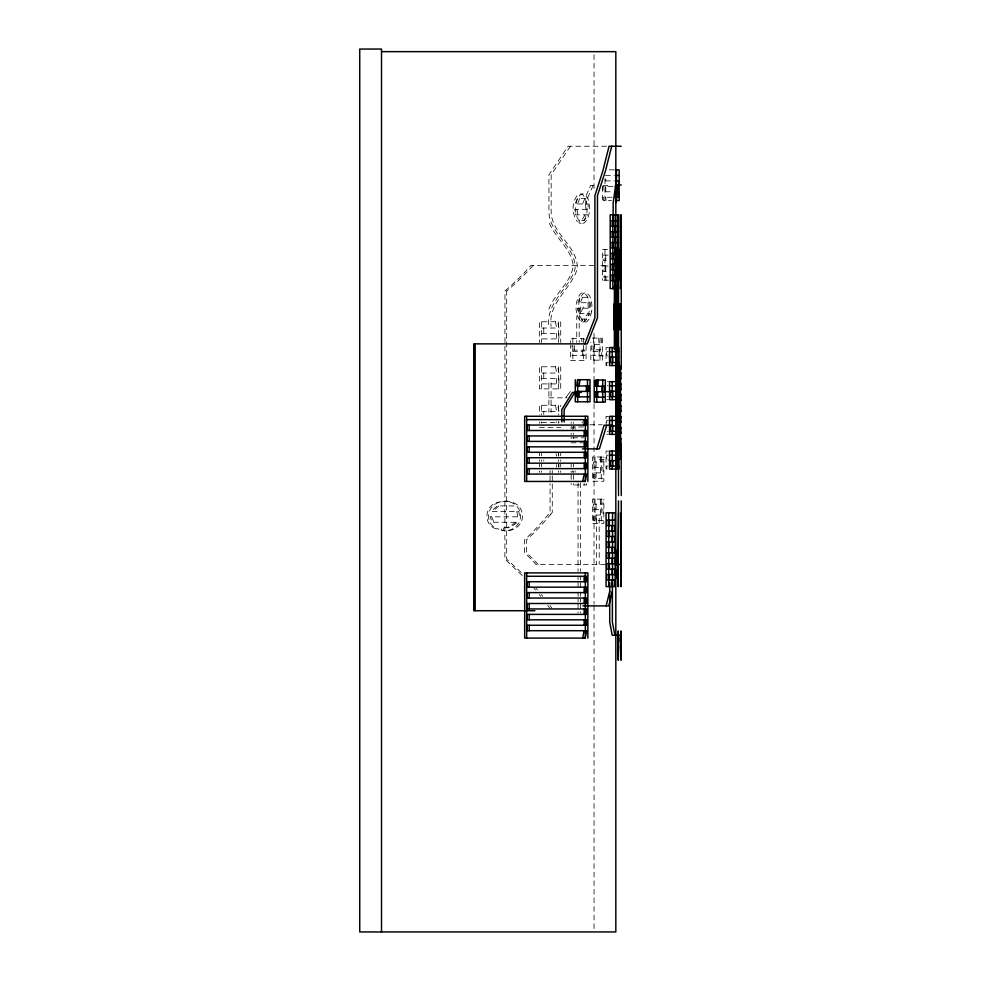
<?xml version="1.0" encoding="UTF-8"?>
<svg xmlns="http://www.w3.org/2000/svg" width="981" height="981" viewBox="0 0 981 981"><rect width="100%" height="100%" fill="white"/><g stroke="black" fill="none" stroke-linecap="round" stroke-linejoin="round"><path stroke-width="0.74" stroke-dasharray="4.91 3.68" d="M589.225 311.247L587.337 318.433L584.136 321.842A17.916 7.37 86.7 0 1 581.708 321.658M591.739 311.247L589.851 318.433L586.613 321.842A18.185 7.48 86.7 0 1 584.173 321.658M581.708 321.682L582.076 319.07L584.161 319.07L587.57 313.626M584.173 321.682L584.553 319.07L586.638 319.07L590.084 313.626L578.3 313.626L577.429 308.181L590.82 308.181L590.452 302.737L577.87 302.737L580.102 297.292L588.502 297.292M503.976 527.717L502.995 530.329A35.561 26.462 77.6 0 0 507.177 530.623C514.302 530.746 521.328 525.509 522.284 518.262A10.288 7.186 -90 0 0 522.235 513.492C521.058 505.178 512.217 500.298 504.32 501.328A35.034 26.18 -79.3 0 0 499.82 501.953C484.418 503.56 481.867 525.522 497.342 529.237M582.555 297.292L580.311 302.737M593.088 185.507L585.289 203.312M580.875 307.016L576.742 316.593L576.742 342.406M583.339 307.016L579.182 316.593L579.182 342.406M579.783 198.518L577.441 203.962M548.931 309.101C554.633 293.294 571.285 282.798 573.198 265.532C571.285 248.267 554.633 237.77 548.931 221.964M582.812 203.312L590.562 185.507L596.276 185.507M570.439 146.23L551.138 174.826L551.138 211.099C551.003 233.858 578.312 246.084 577.306 268.647C571.322 289.137 547.668 302.835 551.138 326.415M585.167 214.851L581.586 220.296L579.415 220.296L579.023 222.908A18.21 7.774 86.6 0 0 581.561 223.079L584.909 219.683L586.883 212.472A13.489 5.212 -90 0 0 586.773 204.073L585.24 198.15L582.714 194.679A17.977 7.676 -87.2 0 0 576.423 196.47L574.388 200.467L573.235 205.826A12.9 6.033 90 0 0 573.247 211.479L574.805 217.757L577.441 221.829M570.292 391.517L567.999 394.693M567.705 395.085L565.632 397.845M550.807 514.167L552.278 512.389L552.278 483.645M498.826 505.938L492.891 511.383M515.957 522.272L507.471 527.717M606.54 146.23L568.073 146.23L548.931 174.826L548.931 211.099C548.796 233.858 576.105 246.084 575.099 268.647C569.127 289.137 545.461 302.835 548.931 326.415M609.311 169.86L614.253 169.86M605.436 175.464L614.057 175.464M605.436 180.909L614.057 180.909M602.935 185.507L607.791 185.507M612.708 186.353L603.131 186.353L603.131 191.798L612.708 191.798M612.119 197.242L603.131 197.242L603.499 200.553L611.555 200.553M586 198.518L577.355 198.518L575.013 203.962L588.036 203.962L588.428 209.407L574.547 209.407L575.467 214.851L587.656 214.851L584.051 220.296L581.868 220.296L581.475 222.908A18.48 7.885 86.6 0 0 584.026 223.079L587.398 219.683L589.397 212.472A13.366 5.163 -90 0 0 589.446 205.421L588.134 199.155L585.191 194.679A18.259 7.799 -87.2 0 0 579.452 195.734L576.803 200.467L575.639 205.826A12.802 5.984 90 0 0 575.651 211.479L577.22 217.757L579.881 221.829M607.533 249.517L602.359 249.517L602.359 280.21M608.073 255.121L603.131 255.121L603.131 260.566L608.073 260.566M593.983 265.532L530.929 265.532A359.463 251.222 0.2 0 1 504.957 290.965L504.872 559.109L522.628 575.859M600.826 265.532L606.614 265.532M608.073 266.01L603.131 266.01L603.131 271.455L608.073 271.455M608.073 276.9L603.131 276.9L603.499 280.21L608.465 280.21M541.622 328.01L558.9 328.01L557.76 321.756L539.44 321.756L539.44 342.479M541.622 333.454L558.9 333.454L558.9 338.899L541.622 338.899M592.389 338.089L601.194 338.089L601.745 344.343L591.886 344.343L591.886 349.788L601.745 349.788L601.745 355.232L591.886 355.232M608.502 347.544L606.037 347.544L606.037 365.557M572.512 351.406L583.413 351.406M592.941 351.406L601.353 351.406M608.306 351.652L606.712 351.652L606.712 357.096L608.306 357.096M571.96 355.576L584.823 355.576L584.823 350.131L571.96 350.131L571.96 345.717M598.361 355.821L608.073 355.821M608.306 362.541L606.712 362.541L606.761 365.557L608.453 365.557M541.622 373.038L558.9 373.038L557.76 366.771L539.44 366.771L539.44 388.881L560.703 388.881L560.703 366.771M541.622 378.482L558.9 378.482L558.9 383.914L541.622 383.914M607.3 381.658L608.502 381.658M607.251 385.766L608.306 385.766M607.251 396.655L608.306 396.655M548.882 397.845L566.981 397.845M606.761 399.672L608.453 399.672M541.622 411.505L558.9 411.505L557.76 405.251L539.44 405.251L539.44 414.914M608.502 416.361L606.037 416.361L606.037 423.105M608.306 420.469L606.712 420.469L606.712 423.191M541.622 422.394L558.9 422.394L558.9 421.72M589.851 424.761L602.248 424.761M583.572 426.943L572.659 426.943L572.659 429.322M539.44 427.348L560.703 427.348M607.251 431.358L608.306 431.358M608.453 434.375L606.761 434.178M572.659 437.82L583.572 437.82M571.175 442.787L582.788 442.787M608.502 451.064L606.037 451.064L606.037 469.065M608.306 455.172L606.712 455.172L606.712 460.616L608.306 460.616M599.293 459.758L608.134 459.758M608.306 466.061L606.712 466.061L606.761 469.065L608.453 469.065M603.033 478.299L593.517 478.299L593.517 472.854L603.033 472.854L603.033 467.41L593.517 467.41L593.517 461.965L603.033 461.965L602.874 456.974L592.499 456.974L592.499 481.242L603.855 481.242L603.855 456.974M513.921 505.938L497.122 505.938L491.248 511.383L518.753 511.383L519.672 516.828L490.046 516.828L492.376 522.272L517.87 522.272L509.286 527.717L502.211 527.717L501.242 530.329A34.85 25.935 77.7 0 0 505.387 530.623C512.474 530.746 519.403 525.46 520.335 518.262A10.386 7.259 -90 0 0 520.286 513.492C519.354 507.091 513.639 502.113 507.3 501.475M603.033 520.47L593.517 520.47L593.517 515.025L603.033 515.025L603.033 509.58L593.517 509.58L593.517 504.148L603.033 504.148L602.874 499.145L592.499 499.145L592.499 523.413L603.855 523.413L603.855 499.145M605.485 564.431L536.104 564.431L524.504 552.475L524.504 539.979A400.334 265.459 0.2 0 0 548.6 514.167L550.059 512.389L550.059 483.645M507.618 501.34L506.11 501.328A35.745 26.695 -79.2 0 0 501.561 501.953C486.036 503.498 483.412 525.571 499.059 529.237M521.169 572.413L506.662 559.109L506.662 290.916M538.189 564.431L526.49 552.475L526.49 539.979A401.511 265.434 0.4 0 0 550.832 514.179M582.653 320.603L580.102 316.52L578.606 310.229A12.925 5.837 90 0 1 578.594 304.588L580.127 298.101L582.837 293.92A18.136 7.468 -87 0 1 586.54 292.829L589.74 296.029L591.666 302.835A13.489 5.003 -90 0 1 591.715 311.222M580.188 320.603L577.662 316.52L576.178 310.229A13.023 5.886 90 0 1 576.166 304.588L577.686 298.101L580.372 293.92A17.842 7.357 -87 0 1 584.651 293.074L587.644 296.936L589.14 302.835M535.994 588.208L537.551 589.998M533.922 588.208L535.467 589.998M541.353 594.523L542.836 596.35M539.231 594.523L540.703 596.35M549.998 605.535L552.058 608.318M547.803 605.535L549.851 608.318M491.689 516.828L494.044 522.272M555.491 321.756L556.632 328.01M555.491 366.771L556.632 373.038M555.491 405.251L556.632 411.505M558.397 453.786L558.827 456.14M556.129 453.786L556.558 456.14M576.963 209.407L577.883 214.851M516.852 511.383L517.76 516.828M579.857 308.181L580.74 313.626M584.186 339.598L584.026 338.433L570.464 338.433L570.464 342.577M581.561 338.433L582.003 341.952M582.309 421.855L582.456 423.019M605.755 197.242L606.123 200.553M605.755 276.9L606.123 280.21M598.606 338.089L599.146 344.343M585.547 203.962L585.939 209.407M587.938 302.737L588.306 308.181M600.274 456.974L600.421 461.965M600.274 499.145L600.421 504.148M605.755 178.873L605.755 180.909M605.755 186.353L605.755 191.798M605.755 255.121L605.755 260.566M605.755 266.01L605.755 271.455M604.97 178.812L604.97 200.553M604.97 249.517L604.97 280.21M602.616 338.089L602.616 360.186L590.82 360.186L590.82 342.234M602.359 186.488L602.359 200.553M601.255 456.974L601.255 481.242M601.255 499.145L601.255 523.413M600.421 467.41L600.421 472.854M600.421 509.58L600.421 515.025M600.016 338.089L600.016 360.186M599.207 518.201L599.207 564.431M599.146 349.788L599.146 355.232M596.62 518.201L596.62 564.431M596.068 461.965L596.068 467.41M596.068 472.854L596.068 478.299M596.068 504.148L596.068 509.58M596.068 515.025L596.068 520.47M595.038 456.974L595.038 481.242M595.038 499.145L595.038 523.413M594.425 344.343L594.425 349.788M594.045 54.715L594.045 190.964M594.045 333.344L594.045 379.279M594.045 403.767L594.045 604.321M594.045 605.853L594.045 930.417M593.358 338.089L593.358 360.186M586.663 483.572L586.663 484.957L571.175 484.957L571.175 483.572M586.074 345.337L586.074 360.542L570.464 360.542L570.464 345.337M584.173 483.572L584.173 484.957M583.597 338.433L583.597 342.577M583.597 345.337L583.597 360.542M582.346 350.131L582.346 355.576M580.494 482.811L580.494 571.445M580.494 576.987L580.494 579.759M580.494 582.53L580.494 590.844M580.494 592.23L580.494 596.387M580.494 599.146L580.494 601.917M580.494 603.303L580.494 613.002M578.054 482.811L578.054 571.445M578.054 576.987L578.054 579.759M578.054 582.53L578.054 590.844M578.054 592.23L578.054 596.387M578.054 599.146L578.054 601.917M578.054 603.303L578.054 613.002M575.062 426.943L575.062 429.322M575.062 470.819L575.062 472.18M574.363 345.717L574.363 350.131M573.566 422.063L573.566 423.436M573.566 426.208L573.566 428.967M573.566 433.112L573.566 434.497M573.566 437.256L573.566 438.642M573.566 464.234L573.566 466.993M573.566 471.138L573.566 472.523M573.566 475.282L573.566 479.427M573.566 483.572L573.566 484.957M572.855 338.433L572.855 342.577M572.855 345.337L572.855 360.542M572.659 470.819L572.659 472.18M571.175 422.063L571.175 423.436M571.175 426.208L571.175 428.967M571.175 433.112L571.175 434.497M571.175 437.256L571.175 438.642M571.175 464.234L571.175 466.993M571.175 471.138L571.175 472.523M571.175 475.282L571.175 479.427M560.703 321.756L560.703 342.479M560.703 405.251L560.703 406.625M560.703 453.026L560.703 455.785M560.703 459.93L560.703 461.315M560.703 464.087L560.703 466.846M560.703 470.99L560.703 472.376M558.9 464.687L558.9 467.079M558.422 321.756L558.422 342.479M558.422 366.771L558.422 388.881M558.422 405.251L558.422 414.914M558.422 421.83L558.422 423.203M558.422 453.026L558.422 455.785M558.422 459.93L558.422 461.315M558.422 464.087L558.422 466.846M558.422 470.99L558.422 472.376M556.632 333.454L556.632 338.899M556.632 378.482L556.632 383.914M556.632 421.72L556.632 422.394M556.632 464.687L556.632 467.079M552.278 470.573L552.278 473.185M552.278 475.797L552.278 481.021M551.089 382.848L551.089 412.216M550.059 470.573L550.059 473.185M550.059 475.797L550.059 481.021M548.882 382.848L548.882 412.216M543.768 328.01L543.768 333.454M543.768 373.038L543.768 378.482M543.768 411.505L543.768 414.571M543.768 459.93L543.768 460.947M541.573 321.756L541.573 342.479M541.573 366.771L541.573 388.881M541.573 405.251L541.573 414.914M541.573 421.83L541.573 423.203M541.573 453.026L541.573 455.785M541.622 459.93L541.573 461.315M541.573 464.087L541.573 466.846M541.573 470.99L541.573 472.376M539.44 421.83L539.44 423.203M539.44 453.026L539.44 455.785M539.44 459.93L539.44 461.315M539.44 464.087L539.44 466.846M539.44 470.99L539.44 472.376M589.115 302.859A13.575 5.04 -90 0 1 589.189 311.222M533.039 265.557A360.665 251.332 0.4 0 1 506.809 290.989"/><path stroke-width="1.47" d="M618.042 658.827L618.275 630.93L618.459 641.5M618.533 446.208L618.263 458.998M621.255 446.208L620.985 458.998L615.737 458.998M615.81 365.557L615.835 362.541M615.81 399.672L615.835 396.655M615.81 434.375L615.835 431.358M615.81 469.065L615.835 466.061M618.214 657.307L618.288 660.238L618.52 635.332M620.936 657.307L621.01 660.238L621.034 630.93L620.495 640.973L621.255 640.973L621.255 646.418L620.446 646.418L621.083 657.307M612.058 580.029L611.899 586.577M621.181 641.5L621.267 635.271L612.23 635.271L609.716 622.015L609.716 582.64M620.421 637.601L620.752 658.827M618.373 657.307L617.883 638.925M620.715 636.203L621.194 635.529M617.944 637.564L618.471 635.529M614.879 280.64L614.498 288.61M598.361 380.039L597.76 386.293M615.663 185.004L613.15 202.895L613.15 222.221M618.361 185.004L615.835 202.895M579.955 379.696L579.097 385.95M584.161 474.068L582.689 481.45M584.161 630.709L582.689 638.091M611.715 146.23L605.436 171.013L597.466 195.562L597.466 317.881L587.288 343.865L473.737 343.865L473.737 610.722L534.89 610.722M609.716 591.384L606.123 605.902M612.377 591.384L608.772 605.902L582.947 605.902M606.712 425.239L599.428 448.881L582.506 448.881M596.853 448.881L604.088 425.239L612.757 425.239M584.799 343.865L594.903 317.881L594.903 195.562L602.825 171.013L609.054 146.23L621.267 146.23M574.903 392.412L564.149 409.531L564.149 421.953M615.528 578.864C618.557 569.949 618.68 558.422 615.467 549.581M381.511 51.65L615.823 51.65L615.823 931.95L359.733 931.95L359.733 49.05L381.511 49.05L381.511 931.95M615.467 169.86L619.183 169.86L619.183 200.553L615.528 200.553M615.222 175.464L618.901 175.464M615.222 180.909L618.901 180.909L618.901 186.353L615.222 186.353M615.59 185.004L621.255 185.004M615.222 191.798L618.901 191.798L618.901 197.242L615.222 197.242M617.576 220.762L610.746 220.762L610.746 226.206L617.576 226.206M617.871 220.762L618.533 220.762M620.581 220.762L621.255 220.762M617.871 226.206L618.533 226.206M620.581 226.206L621.255 226.206M617.576 231.651L610.746 231.651L610.746 237.095L617.576 237.095M617.871 231.651L618.533 231.651M620.581 231.651L621.255 231.651M617.871 237.095L618.533 237.095M620.581 237.095L621.255 237.095M617.576 242.54L610.746 242.54L610.746 247.985L617.576 247.985M617.871 242.54L618.533 242.54M620.581 242.54L621.255 242.54M617.871 247.985L618.533 247.985M620.581 247.985L621.255 247.985M615.467 249.517L619.183 249.517L619.183 280.21L615.528 280.21M617.576 253.429L610.746 253.429L610.746 258.874L617.576 258.874M617.871 253.429L618.533 253.429M620.581 253.429L621.255 253.429M615.222 255.121L618.901 255.121M617.871 258.874L618.533 258.874M620.581 258.874L621.255 258.874M615.222 260.566L618.901 260.566L618.901 266.01L615.222 266.01M617.576 264.318L610.746 264.318L610.746 269.763L617.576 269.763M617.871 264.318L618.533 264.318M620.581 264.318L621.255 264.318M615.958 265.692L617.895 265.692M618.668 265.692L620.617 265.692M617.871 269.763L618.533 269.763M620.581 269.763L621.255 269.763M615.222 271.455L618.901 271.455L618.901 276.9L615.222 276.9M617.576 275.195L610.746 275.195L610.746 280.64L617.576 280.64L617.196 288.61L610.207 288.61L610.207 214.839L618.533 214.839L618.52 369.04M617.871 275.195L618.533 275.195M620.581 275.195L621.255 275.195M618.533 280.64L617.871 280.64L618.508 288.61M621.255 280.64L620.581 280.64L621.231 288.61M621.243 303.803L620.838 329.653M614.498 307.862L616.693 307.862L616.693 313.307L614.498 313.307L614.498 318.751L616.693 318.751L616.693 324.196L614.498 324.196L614.572 329.653L616.939 329.653M617.196 307.862L619.403 307.862L619.403 313.307L617.196 313.307L617.196 318.751L619.403 318.751L619.403 324.196L617.196 324.196L617.27 329.653L619.649 329.653L619.649 303.803L614.106 303.803L614.106 329.653M621.218 324.196L621.218 329.653M610.121 351.652L618.545 351.652M618.545 357.096L610.121 357.096L610.121 362.541L618.545 362.541L618.52 365.557L609.557 365.557L609.557 347.544L618.839 347.544L618.839 365.557M618.545 366.318L616.608 366.318L616.608 450.389M621.267 366.318L619.318 366.318L619.318 450.389M616.865 373.185L618.545 373.185M619.575 373.185L621.267 373.185M618.545 378.617L616.865 378.617L616.914 399.672M621.267 378.617L619.575 378.617L619.575 384.062L621.267 384.062M616.865 384.062L618.545 384.062M610.121 385.766L618.545 385.766L618.545 391.211L610.121 391.211L610.121 396.655L618.545 396.655L618.52 399.672L609.557 399.672L609.557 381.658L618.839 381.658L618.839 399.672M616.865 389.506L618.545 389.506M621.267 389.506L619.575 389.506L619.575 394.951L621.267 394.951M612.622 391.689L595.197 391.738L595.197 397.182L604.504 397.182M581.218 392.412L572.499 392.412L561.831 409.531L561.831 421.953M616.865 394.951L618.545 394.951M588.845 396.839L576.669 396.839L576.669 391.394L588.845 391.394L588.845 385.95L576.669 385.95L577.527 379.696L590.01 379.696L590.01 401.793L575.271 401.793L575.271 379.696M618.545 400.395L616.865 400.395L616.865 405.84L618.545 405.84M621.267 400.395L619.575 400.395L619.575 405.84L621.267 405.84M618.545 411.284L616.865 411.284L616.865 438.495L618.545 438.495M621.267 411.284L619.575 411.284L619.575 416.729L621.267 416.729M616.865 416.729L618.545 416.729M527.214 419.635L586.638 419.635L586.638 425.067L527.214 425.067L527.214 430.512L586.638 430.512L586.638 435.956L527.214 435.956L527.214 441.401L586.638 441.401L586.638 446.846L527.214 446.846L527.214 452.29L586.638 452.29L586.638 457.735L527.214 457.735L527.214 463.179L586.638 463.179L586.638 468.624L527.214 468.624L527.214 474.068L586.638 474.068L585.167 481.45L524.663 481.45L524.663 416.263L587.864 416.263L587.864 481.45M610.121 420.469L618.545 420.469L618.545 425.913L610.121 425.913L610.121 431.358L618.545 431.358L618.52 434.375L609.557 434.375L609.557 416.361L618.839 416.361L618.839 434.375M616.865 422.173L618.545 422.173M621.267 422.173L619.575 422.173L619.575 427.618L621.267 427.618M616.865 427.618L618.545 427.618M616.865 433.05L618.545 433.05M621.267 433.05L619.575 433.05L619.575 438.495L621.267 438.495M618.545 443.939L616.865 443.939L617.061 450.389L618.533 450.389M621.267 443.939L619.575 443.939L619.771 450.389L621.255 450.389M610.121 455.172L618.545 455.172M618.545 460.616L610.121 460.616L610.121 466.061L618.545 466.061L618.52 469.065L609.557 469.065L609.557 451.064L618.839 451.064L618.839 469.065M618.533 512.805L617.969 586.577L618.52 500.85M614.744 520.151L606.749 520.151L606.749 525.595L614.744 525.595L614.744 531.04L606.749 531.04L606.749 536.472L614.744 536.472L614.744 541.917L606.749 541.917L606.749 547.361L614.744 547.361L614.744 552.806L606.749 552.806L606.749 558.25L614.744 558.25L614.744 563.695L606.749 563.695L606.749 569.139L614.744 569.139L614.744 574.584L606.749 574.584L606.749 580.029L614.744 580.029L614.584 586.577L606.074 586.577L606.074 512.805L615.222 512.805L615.222 586.577M615.627 554.191L616.399 554.191M615.357 559.636L617.074 559.636L617.208 565.081L615.357 565.081M615.59 564.431L621.243 564.431M615.786 570.513L616.951 570.513L615.553 575.957M527.214 576.276L586.638 576.276L586.638 581.721L527.214 581.721L527.214 587.165L586.638 587.165L586.638 592.61L527.214 592.61L527.214 598.054L586.638 598.054L586.638 603.499L527.214 603.499L527.214 608.943L586.638 608.943L586.638 614.388L527.214 614.388L527.214 619.82L586.638 619.82L586.638 625.265L527.214 625.265L527.214 630.709L586.638 630.709L585.167 638.091L524.663 638.091L524.663 572.904L587.864 572.904L587.864 638.091M618.091 580.029L618.508 586.577M620.814 580.029L621.231 586.577L621.255 512.805L621.181 586.577M614.915 635.271L612.377 622.015L612.377 582.64M621.194 490.108L621.194 445.349M618.471 490.108L618.471 445.349M621.218 491.027L621.231 491.935M618.496 491.027L618.508 491.935M621.243 492.842L621.255 493.75M618.52 492.842L618.533 493.75M621.255 494.669L621.255 495.577M618.533 494.669L618.545 495.577M618.226 324.196L618.251 329.653L618.116 303.803M621.243 369.04L621.243 214.839L620.421 214.839L620.421 288.61M621.243 500.85L621.243 517.649M620.703 373.185L620.703 378.617M620.703 384.062L620.703 389.506M620.703 394.951L620.703 400.395M620.703 405.84L620.703 411.284M620.703 416.729L620.703 422.173M620.703 427.618L620.703 433.05M620.703 438.495L620.703 443.939M620.556 366.318L620.556 450.389M618.226 313.307L618.226 318.751M617.981 373.185L617.981 378.617M617.981 384.062L617.981 389.506M617.981 394.951L617.981 400.395M617.981 405.84L617.981 411.284M617.981 416.729L617.981 422.173M617.981 427.618L617.981 433.05M617.981 438.495L617.981 443.939M617.932 214.839L617.932 288.61M617.834 366.318L617.834 450.389M617.711 214.839L617.711 288.61M617.074 286.207L617.074 349.628M616.804 303.803L616.804 329.653M616.914 347.544L616.914 365.557M616.914 451.064L616.914 469.065M616.473 169.86L616.473 200.553M616.473 249.517L616.473 280.21M616.509 357.096L616.509 362.541M616.509 391.211L616.509 396.655M616.509 425.913L616.509 431.358M616.509 460.616L616.509 466.061M616.203 180.909L616.203 186.353M616.203 191.798L616.203 197.242M616.203 260.566L616.203 266.01M616.203 271.455L616.203 276.9M616.142 347.544L616.142 365.557M616.142 381.658L616.142 399.672M616.142 416.361L616.142 434.375M616.142 451.064L616.142 469.065M615.234 214.839L615.234 288.61M614.879 226.206L614.879 231.651M614.879 237.095L614.879 242.54M614.879 247.985L614.879 253.429M614.879 258.874L614.879 264.318M614.879 269.763L614.879 275.195M614.376 286.207L614.376 349.628M613.419 220.762L613.419 226.206M613.419 231.651L613.419 237.095M613.419 242.54L613.419 247.985M613.419 253.429L613.419 258.874M613.419 264.318L613.419 269.763M613.419 275.195L613.419 280.64M612.867 214.839L612.867 288.61M612.794 357.096L612.794 362.541M612.794 391.211L612.794 396.655M612.794 425.913L612.794 431.358M612.794 460.616L612.794 466.061M612.536 512.805L612.536 586.577M612.218 347.544L612.218 365.557M612.218 381.658L612.218 399.672M612.218 416.361L612.218 434.375M612.218 451.064L612.218 469.065M612.058 525.595L612.058 531.04M612.058 536.472L612.058 541.917M612.058 547.361L612.058 552.806M612.058 558.25L612.058 563.695M612.058 569.139L612.058 574.584M609.397 520.151L609.397 525.595M609.397 531.04L609.397 536.472M609.397 541.917L609.397 547.361M609.397 552.806L609.397 558.25M609.397 563.695L609.397 569.139M609.397 574.584L609.397 580.029M608.723 512.805L608.723 586.577M604.504 391.738L604.504 386.293L595.197 386.293L595.786 380.039L605.302 380.039L605.302 402.136L594.216 402.136L594.216 380.039M602.69 380.039L602.69 402.136M601.893 386.293L601.893 391.738M597.76 391.738L597.76 397.182M596.767 380.039L596.767 402.136M587.496 379.696L587.496 401.793M586.344 385.95L586.344 391.394M585.363 416.263L585.363 481.45M585.363 572.904L585.363 638.091M584.161 419.635L584.161 425.067M584.161 430.512L584.161 435.956M584.161 441.401L584.161 446.846M584.161 452.29L584.161 457.735M584.161 463.179L584.161 468.624M584.161 576.276L584.161 581.721M584.161 587.165L584.161 592.61M584.161 598.054L584.161 603.499M584.161 608.943L584.161 614.388M584.161 619.82L584.161 625.265M579.097 391.394L579.097 396.839M577.699 379.696L577.699 401.793M529.213 425.067L529.213 430.512M529.213 435.956L529.213 441.401M529.213 446.846L529.213 452.29M529.213 457.735L529.213 463.179M529.213 468.624L529.213 474.068M529.213 581.721L529.213 587.165M529.213 592.61L529.213 598.054M529.213 603.499L529.213 608.943M529.213 614.388L529.213 619.82M529.213 625.265L529.213 630.709M526.65 416.263L526.65 481.45M526.65 572.904L526.65 638.091M475.184 343.865L475.184 610.722"/></g></svg>
